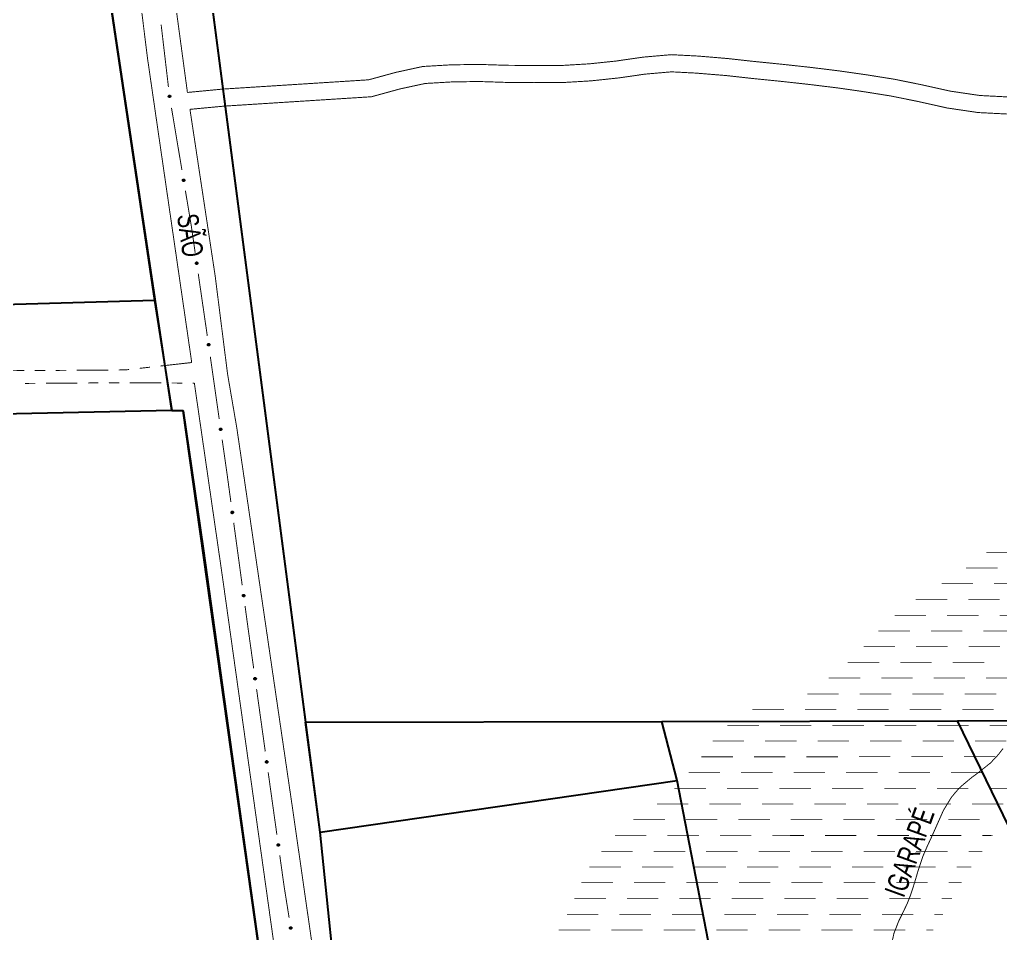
# Model space of a CAD drawing. Extents: x 203614 to 206284, y 4847494 to 4848495.
# Drawn here: x 204069.1 to 204256, y 4848163.1 to 4848337.3 of the extents above; entities that cross this region are included whole.
import ezdxf

# ---------------------------------------------------------------- set-up
doc = ezdxf.new("R2010")
doc.units = 0
doc.header["$LTSCALE"] = 1.5
doc.header["$MEASUREMENT"] = 0
doc.linetypes.add('PHANTOMX2', pattern=[5, 2.5, -0.5, 0.5, -0.5, 0.5, -0.5])
for name, color, linetype in [('CD-MALHA-LOTES', 40, 'CONTINUOUS'), ('HD-AREA-SUJ-INUND', 170, 'CONTINUOUS'), ('HD-CURSO-PERENE', 170, 'CONTINUOUS'), ('HD-TXT-PERENE', 170, 'CONTINUOUS'), ('RU-QUADRAS', 210, 'CONTINUOUS'), ('SV-EIXO-RUA-N-PAV', 6, 'CONTINUOUS'), ('SV-RUA-NAO-PAV-S-GUIA-C-GUIA', 7, 'PHANTOMX2'), ('SV-RUA-PAVIM-S-GUIA-C-GUIA', 7, 'CONTINUOUS'), ('SV-TXT-RUA-PAV-S-GUIA-C-GUIA', 7, 'CONTINUOUS')]:
    doc.layers.add(name, color=color, linetype=linetype)
doc.styles.add('ARIAL', font='ARIAL.TTF')

# ---------------------------------------------------------------- blocks, each defined once
blk = doc.blocks.new('*X4')
at = {"layer": 'HD-AREA-SUJ-INUND', "const_width": 0.13}
for points in [[(204253.351916, 4848235.712761), (204259.351916, 4848235.713077)], [(204249.494418, 4848232.712689), (204255.494418, 4848232.71301)], [(204244.807592, 4848229.712609), (204250.807592, 4848229.712931)], [(204254.807592, 4848229.713146), (204260.807592, 4848229.713468)], [(204239.894363, 4848226.712527), (204245.894363, 4848226.712848)], [(204249.894363, 4848226.713061), (204255.894363, 4848226.713382)], [(204235.852348, 4848223.712454), (204241.852348, 4848223.712776)], [(204245.852348, 4848223.712991), (204251.852348, 4848223.713314)], [(204255.852348, 4848223.713529), (204261.852348, 4848223.713852)], [(204232.784514, 4848220.71239), (204238.784514, 4848220.712713)], [(204242.784514, 4848220.712928), (204248.784514, 4848220.713252)], [(204252.784514, 4848220.713467), (204258.784514, 4848220.71379)], [(204229.955633, 4848217.712329), (204235.955633, 4848217.712651)], [(204239.955633, 4848217.712866), (204245.955633, 4848217.713189)], [(204249.955633, 4848217.713404), (204255.955633, 4848217.713727)], [(204226.941896, 4848214.712266), (204232.941896, 4848214.712587)], [(204236.941896, 4848214.712801), (204242.941896, 4848214.713122)], [(204246.941896, 4848214.713336), (204252.941896, 4848214.713658)], [(204223.303514, 4848211.712196), (204229.303514, 4848211.712514)], [(204233.303514, 4848211.712726), (204239.303514, 4848211.713045)], [(204243.303514, 4848211.713257), (204249.303514, 4848211.713575)], [(204253.303514, 4848211.713787), (204259.303514, 4848211.714105)], [(204219.223637, 4848208.712122), (204225.223637, 4848208.712438)], [(204229.223637, 4848208.712648), (204235.223637, 4848208.712964)], [(204239.223637, 4848208.713174), (204245.223637, 4848208.71349)], [(204249.223637, 4848208.713701), (204255.223637, 4848208.714016)], [(204208.758539, 4848205.711985), (204214.758539, 4848205.712286)], [(204218.758539, 4848205.712487), (204224.758539, 4848205.712788)], [(204228.758539, 4848205.712989), (204234.758539, 4848205.713291)], [(204238.758539, 4848205.713492), (204244.758539, 4848205.713793)], [(204248.758539, 4848205.713994), (204254.758539, 4848205.714295)], [(204203.999563, 4848202.711904), (204209.999563, 4848202.712202)], [(204213.999562, 4848202.712401), (204219.999562, 4848202.712699)], [(204223.999562, 4848202.712898), (204229.999562, 4848202.713196)], [(204233.999562, 4848202.713395), (204239.999562, 4848202.713693)], [(204243.999562, 4848202.713892), (204249.999562, 4848202.71419)], [(204253.999562, 4848202.714389), (204259.999562, 4848202.714687)], [(204201.178384, 4848199.711843), (204207.178384, 4848199.712143)], [(204211.178384, 4848199.712342), (204217.178384, 4848199.712642)], [(204221.178384, 4848199.712842), (204227.178384, 4848199.713142)], [(204231.178384, 4848199.713341), (204237.178384, 4848199.713641)], [(204241.178384, 4848199.713841), (204247.178384, 4848199.714141)], [(204251.178383, 4848199.71434), (204257.178383, 4848199.71464)], [(204199.066457, 4848196.711789), (204205.066457, 4848196.71209)], [(204209.066457, 4848196.712291), (204215.066457, 4848196.712592)], [(204219.066457, 4848196.712793), (204225.066457, 4848196.713095)], [(204229.066457, 4848196.713296), (204235.066457, 4848196.713597)], [(204239.066457, 4848196.713798), (204245.066457, 4848196.714099)], [(204249.066457, 4848196.7143), (204255.066457, 4848196.714602)], [(204196.61778, 4848193.711731), (204202.61778, 4848193.712037)], [(204206.61778, 4848193.71224), (204212.61778, 4848193.712545)], [(204216.61778, 4848193.712749), (204222.61778, 4848193.713054)], [(204226.61778, 4848193.713258), (204232.61778, 4848193.713563)], [(204236.61778, 4848193.713767), (204242.61778, 4848193.714072)], [(204246.61778, 4848193.714275), (204252.61778, 4848193.714581)], [(204193.921422, 4848190.711671), (204199.921422, 4848190.712005)], [(204203.921422, 4848190.712228), (204209.921422, 4848190.712562)], [(204213.921422, 4848190.712784), (204219.921422, 4848190.713118)], [(204223.921422, 4848190.713341), (204229.921422, 4848190.713675)], [(204233.921422, 4848190.713897), (204239.921422, 4848190.714231)], [(204243.921422, 4848190.714454), (204249.921422, 4848190.714787)], [(204253.921422, 4848190.71501), (204259.921422, 4848190.715344)], [(204190.579097, 4848187.711605), (204196.579097, 4848187.711937)], [(204200.579097, 4848187.712158), (204206.579097, 4848187.712491)], [(204210.579097, 4848187.712712), (204216.579097, 4848187.713044)], [(204220.579097, 4848187.713266), (204226.579097, 4848187.713598)], [(204230.579097, 4848187.713819), (204236.579097, 4848187.714151)], [(204240.579097, 4848187.714373), (204246.579097, 4848187.714705)], [(204250.579097, 4848187.714926), (204256.579097, 4848187.715258)], [(204186.090104, 4848184.711527), (204192.090104, 4848184.711853)], [(204196.090104, 4848184.712071), (204202.090104, 4848184.712397)], [(204206.090104, 4848184.712615), (204212.090104, 4848184.712941)], [(204216.090104, 4848184.713158), (204222.090104, 4848184.713485)], [(204226.090104, 4848184.713702), (204232.090104, 4848184.714028)], [(204236.090104, 4848184.714246), (204242.090104, 4848184.714572)], [(204246.090104, 4848184.71479), (204252.090104, 4848184.715116)], [(204182.586208, 4848181.711459), (204188.586208, 4848181.711781)], [(204192.586208, 4848181.711996), (204198.586208, 4848181.712317)], [(204202.586208, 4848181.712532), (204208.586208, 4848181.712854)], [(204212.586208, 4848181.713069), (204218.586208, 4848181.713391)], [(204222.586208, 4848181.713605), (204228.586208, 4848181.713927)], [(204232.586208, 4848181.714142), (204238.586208, 4848181.714464)], [(204242.586208, 4848181.714678), (204248.586208, 4848181.715)], [(204252.586208, 4848181.715215), (204253.586208, 4848181.715268)], [(204253.586208, 4848181.715268), (204254.556165, 4848181.712179)], [(204179.957354, 4848178.7114), (204185.957354, 4848178.71172)], [(204189.957354, 4848178.711934), (204195.957354, 4848178.712254)], [(204199.957354, 4848178.712468), (204205.957354, 4848178.712788)], [(204209.957354, 4848178.713002), (204215.957354, 4848178.713323)], [(204219.957354, 4848178.713536), (204225.957354, 4848178.713857)], [(204229.957354, 4848178.71407), (204235.957354, 4848178.714391)], [(204239.957354, 4848178.714605), (204245.957354, 4848178.714925)], [(204249.957354, 4848178.715139), (204251.957354, 4848178.715246)], [(204251.957354, 4848178.715246), (204252.600345, 4848178.712126)], [(204177.716411, 4848175.711344), (204183.716411, 4848175.711664)], [(204187.716411, 4848175.711878), (204193.716411, 4848175.712198)], [(204197.716411, 4848175.712411), (204203.716411, 4848175.712732)], [(204207.716411, 4848175.712945), (204213.716411, 4848175.713265)], [(204217.716411, 4848175.713479), (204223.716411, 4848175.713799)], [(204227.716411, 4848175.714012), (204233.716411, 4848175.714333)], [(204237.716411, 4848175.714546), (204243.716411, 4848175.714866)], [(204247.716411, 4848175.71508), (204249.716411, 4848175.715186)], [(204249.716411, 4848175.715186), (204250.510456, 4848175.712072)], [(204176.183013, 4848172.711296), (204182.183013, 4848172.711617)], [(204186.183013, 4848172.711831), (204192.183013, 4848172.712152)], [(204196.183013, 4848172.712366), (204202.183013, 4848172.712687)], [(204206.183013, 4848172.712901), (204212.183013, 4848172.713222)], [(204216.183013, 4848172.713436), (204222.183013, 4848172.713757)], [(204226.183013, 4848172.71397), (204232.183013, 4848172.714291)], [(204236.183013, 4848172.714505), (204242.183013, 4848172.714826)], [(204246.183013, 4848172.71504), (204248.183013, 4848172.715147)], [(204248.183013, 4848172.715147), (204248.611184, 4848172.71202)], [(204174.845403, 4848169.71125), (204180.845403, 4848169.711572)], [(204184.845403, 4848169.711786), (204190.845403, 4848169.712108)], [(204194.845403, 4848169.712323), (204200.845402, 4848169.712645)], [(204204.845402, 4848169.712859), (204210.845402, 4848169.713181)], [(204214.845402, 4848169.713396), (204220.845402, 4848169.713718)], [(204224.845402, 4848169.713933), (204230.845402, 4848169.714255)], [(204234.845402, 4848169.714469), (204240.845402, 4848169.714791)], [(204244.845402, 4848169.715006), (204245.845402, 4848169.71506)], [(204245.845402, 4848169.71506), (204246.795733, 4848169.711969)], [(204173.430842, 4848166.711202), (204179.430842, 4848166.711525)], [(204183.430842, 4848166.71174), (204189.430842, 4848166.712063)], [(204193.430842, 4848166.712278), (204199.430842, 4848166.7126)], [(204203.430842, 4848166.712815), (204209.430842, 4848166.713138)], [(204213.430842, 4848166.713353), (204219.430842, 4848166.713676)], [(204223.430842, 4848166.713891), (204229.430842, 4848166.714213)], [(204233.430842, 4848166.714428), (204239.430842, 4848166.714751)], [(204243.430842, 4848166.714966), (204244.430842, 4848166.71502)], [(204244.430842, 4848166.71502), (204245.08871, 4848166.711919)], [(204171.876352, 4848163.711154), (204177.876351, 4848163.711477)], [(204181.876351, 4848163.711693), (204187.876351, 4848163.712016)], [(204191.876351, 4848163.712231), (204197.876351, 4848163.712554)], [(204201.876351, 4848163.71277), (204207.876351, 4848163.713093)], [(204211.876351, 4848163.713309), (204217.876351, 4848163.713632)], [(204221.876351, 4848163.713847), (204227.876351, 4848163.71417)], [(204231.876351, 4848163.714386), (204237.876351, 4848163.714709)], [(204241.876351, 4848163.714925), (204242.876351, 4848163.714978)], [(204242.876351, 4848163.714978), (204243.262993, 4848163.711868)]]:
    blk.add_lwpolyline(points, dxfattribs=at)

msp = doc.modelspace()

# ---------------------------------------------------------------- linework, layer by layer
at = {"layer": 'CD-MALHA-LOTES'}
for points in [[(204077.619081, 4848399.500296), (204094.813689, 4848283.726632)], [(204094.813689, 4848283.726632), (203992.553676, 4848280.802036), (203991.444346, 4848392.087957)], [(204094.813689, 4848283.726632), (204098.141678, 4848262.750219)], [(204098.141678, 4848262.750219), (203911.57262, 4848258.716293), (203899.67254, 4848258.917989), (203879.502912, 4848259.220534), (203858.980315, 4848260.229015), (203830.339444, 4848261.741737), (203791.664182, 4848263.254459), (203730.045969, 4848266.4816)], [(204098.141678, 4848262.750219), (204100.309913, 4848262.699795), (204104.142142, 4848236.428854), (204114.630349, 4848160.742326)]]:
    msp.add_lwpolyline(points, dxfattribs=at)
at = {"layer": 'CD-MALHA-LOTES', "flags": 128}
for points in [[(204098.69, 4848394.27), (204123.61, 4848203.32)], [(204123.61, 4848203.32), (204191.52, 4848203.47)], [(204126.43, 4848182.35), (204123.61, 4848203.32)], [(204191.52, 4848203.47), (204247.83, 4848203.59)], [(204194.46, 4848192.17), (204191.52, 4848203.47)], [(204247.83, 4848203.59), (204354.68, 4848203.82)], [(204313.29, 4848068.88), (204247.83, 4848203.59)], [(204126.43, 4848182.35), (204194.46, 4848192.17)], [(204200.33, 4848161.67), (204194.46, 4848192.17)], [(204130.27, 4848144.7), (204126.43, 4848182.35)]]:
    msp.add_lwpolyline(points, dxfattribs=at)
at = {"layer": 'HD-CURSO-PERENE', "const_width": 0.18, "flags": 128}
msp.add_lwpolyline([(204256.522618, 4848198.285159), (204255.594811, 4848197.100003), (204254.12, 4848195.53), (204251.780186, 4848193.675521), (204250.563899, 4848192.784365), (204248.660778, 4848191.193762), (204247.605403, 4848190.112093), (204246.6519, 4848188.947955), (204245.153416, 4848186.478762), (204243.936086, 4848183.732086), (204242.77873, 4848181.14466), (204242.136933, 4848179.787433), (204241.25, 4848177.74), (204240.305698, 4848174.896162), (204239.884335, 4848173.453326), (204239.284654, 4848171.495558), (204238.793836, 4848170.077833), (204238.23798, 4848168.684076), (204237.338394, 4848166.795516), (204236.667281, 4848165.446019), (204235.73, 4848163.05), (204235.415502, 4848161.579936)], dxfattribs=at)
at = {"layer": 'RU-QUADRAS', "color": 6, "linetype": 'Continuous'}
msp.add_lwpolyline([(204313.29, 4848068.88), (204220.69, 4848038.65), (204147.18, 4848017.39), (204141.54, 4848056.33), (204130.27, 4848144.7), (204126.43, 4848182.35), (204089.41, 4848466.25), (204100.3, 4848469.64), (204167.37, 4848472.32), (204258.29, 4848478.93)], dxfattribs=at)
at = {"layer": 'RU-QUADRAS', "linetype": 'Continuous'}
msp.add_lwpolyline([(204114.63, 4848160.74), (204100.31, 4848262.7), (204098.14, 4848262.75), (204067.13, 4848469.99), (203976.82, 4848467.93), (203977.12, 4848391.18), (203927.81, 4848387), (203925.99, 4848465.4), (203905.62, 4848465.1), (203907.89, 4848384.47), (203847.23, 4848377.46), (203838.76, 4848373.33, -0.0053787153), (203730.05, 4848266.48), (203619.26, 4848261.74), (203615.23, 4848257.56), (203613.92, 4848110.62)], format="xyb", dxfattribs=at)
at = {"layer": 'SV-EIXO-RUA-N-PAV', "const_width": 0.18, "flags": 128}
for points in [[(204097.503875, 4848324.390049), (204096.108059, 4848336.308593)], [(204100.065704, 4848308.598449), (204098.078875, 4848320.432827)], [(204101.84, 4848298.03), (204100.72798, 4848304.653656)], [(204101.880839, 4848297.749309), (204101.84, 4848298.03)], [(204102.600732, 4848292.801405), (204101.880839, 4848297.749309)], [(204104.904389, 4848276.968112), (204103.176646, 4848288.843082)], [(204107.169918, 4848261.129324), (204105.474184, 4848273.008907)], [(204108.74, 4848250.13), (204107.735162, 4848257.169463)], [(204108.859867, 4848249.248935), (204108.74, 4848250.13)], [(204109.399088, 4848245.285447), (204108.859867, 4848249.248935)], [(204111.555976, 4848229.431494), (204109.93831, 4848241.321959)], [(204112.65, 4848221.39), (204112.095198, 4848225.468005)], [(204112.77222, 4848220.514057), (204112.65, 4848221.39)], [(204113.739561, 4848213.581219), (204112.77222, 4848220.514057)], [(204115.950624, 4848197.73473), (204114.292326, 4848209.619597)], [(204118.161687, 4848181.888242), (204116.50339, 4848193.773108)], [(204119.54, 4848172.01), (204118.714453, 4848177.92662)], [(204119.54411, 4848171.984262), (204119.54, 4848172.01)], [(204120.49035, 4848166.059346), (204119.54411, 4848171.984262)]]:
    msp.add_lwpolyline(points, dxfattribs=at)
at = {"layer": 'SV-EIXO-RUA-N-PAV', "flags": 128}
for points in [[(204097.617379, 4848322.47449), (204097.578582, 4848322.50427), (204097.551327, 4848322.537797), (204097.536644, 4848322.572303), (204097.531619, 4848322.606179), (204097.530383, 4848322.641414), (204097.536973, 4848322.677214), (204097.553089, 4848322.715327), (204097.582689, 4848322.754456), (204097.618869, 4848322.780118), (204097.651929, 4848322.796324), (204097.686951, 4848322.803597), (204097.7212, 4848322.804225), (204097.75816, 4848322.796149), (204097.796625, 4848322.77944), (204097.83525, 4848322.748724), (204097.861744, 4848322.715672), (204097.87507, 4848322.681923), (204097.882159, 4848322.646668), (204097.882991, 4848322.61068), (204097.876319, 4848322.575576), (204097.859426, 4848322.536878), (204097.828604, 4848322.499157), (204097.79594, 4848322.472356), (204097.762387, 4848322.458559), (204097.727521, 4848322.452362), (204097.692195, 4848322.450691), (204097.655933, 4848322.455818), (204097.617379, 4848322.47449)], [(204100.312069, 4848306.466129), (204100.271839, 4848306.493942), (204100.242951, 4848306.526072), (204100.226569, 4848306.559806), (204100.219866, 4848306.593389), (204100.216879, 4848306.62852), (204100.221681, 4848306.664603), (204100.235882, 4848306.70347), (204100.263499, 4848306.744023), (204100.298358, 4848306.771453), (204100.330571, 4848306.789282), (204100.365187, 4848306.798288), (204100.399363, 4848306.800619), (204100.436679, 4848306.794391), (204100.475927, 4848306.779615), (204100.516032, 4848306.750859), (204100.544138, 4848306.719165), (204100.559126, 4848306.68612), (204100.567959, 4848306.651262), (204100.570579, 4848306.61536), (204100.565661, 4848306.579967), (204100.550713, 4848306.540477), (204100.521806, 4848306.50127), (204100.490515, 4848306.472877), (204100.45769, 4848306.457429), (204100.423175, 4848306.449505), (204100.387977, 4848306.44608), (204100.351504, 4848306.449397), (204100.312069, 4848306.466129)], [(204102.800442, 4848290.664211), (204102.760829, 4848290.692896), (204102.73265, 4848290.72565), (204102.71701, 4848290.759734), (204102.711042, 4848290.793456), (204102.708823, 4848290.828643), (204102.714412, 4848290.864612), (204102.729459, 4848290.90316), (204102.757956, 4848290.943099), (204102.793406, 4848290.969761), (204102.826001, 4848290.986883), (204102.860806, 4848290.99513), (204102.895025, 4848290.996713), (204102.932196, 4848290.989671), (204102.971112, 4848290.974042), (204103.010578, 4848290.944415), (204103.037984, 4848290.912115), (204103.052247, 4848290.878751), (204103.060316, 4848290.843707), (204103.062152, 4848290.807757), (204103.056461, 4848290.77248), (204103.040654, 4848290.733326), (204103.010897, 4848290.69476), (204102.978993, 4848290.667058), (204102.945838, 4848290.652331), (204102.911158, 4848290.645163), (204102.875893, 4848290.642508), (204102.839502, 4848290.646621), (204102.800442, 4848290.664211)], [(204105.061753, 4848275.121967), (204105.022141, 4848275.150653), (204104.993961, 4848275.183407), (204104.978321, 4848275.21749), (204104.972353, 4848275.251212), (204104.970134, 4848275.286399), (204104.975723, 4848275.322369), (204104.99077, 4848275.360917), (204105.019267, 4848275.400856), (204105.054717, 4848275.427518), (204105.087312, 4848275.444639), (204105.122117, 4848275.452886), (204105.156336, 4848275.454469), (204105.193507, 4848275.447428), (204105.232423, 4848275.431798), (204105.271889, 4848275.402172), (204105.299295, 4848275.369871), (204105.313558, 4848275.336507), (204105.321627, 4848275.301464), (204105.323463, 4848275.265513), (204105.317772, 4848275.230237), (204105.301965, 4848275.191083), (204105.272208, 4848275.152516), (204105.240304, 4848275.124814), (204105.207149, 4848275.110087), (204105.172469, 4848275.10292), (204105.137204, 4848275.100264), (204105.100813, 4848275.104378), (204105.061753, 4848275.121967)], [(204107.363868, 4848258.991599), (204107.324332, 4848259.020392), (204107.296241, 4848259.053221), (204107.280693, 4848259.087347), (204107.274816, 4848259.121085), (204107.272692, 4848259.156278), (204107.278378, 4848259.192232), (204107.293529, 4848259.23074), (204107.322133, 4848259.270602), (204107.357655, 4848259.297168), (204107.390296, 4848259.314201), (204107.425123, 4848259.322355), (204107.459346, 4848259.323846), (204107.496498, 4848259.316704), (204107.535371, 4848259.300969), (204107.574758, 4848259.271237), (204107.602077, 4848259.238862), (204107.616249, 4848259.20546), (204107.624224, 4848259.170395), (204107.625963, 4848259.13444), (204107.620177, 4848259.099178), (204107.604265, 4848259.060067), (204107.574403, 4848259.021581), (204107.542425, 4848258.993965), (204107.50923, 4848258.979328), (204107.474532, 4848258.972253), (204107.43926, 4848258.969693), (204107.40288, 4848258.973905), (204107.363868, 4848258.991599)], [(204109.578993, 4848243.146494), (204109.539647, 4848243.175545), (204109.511772, 4848243.208559), (204109.496449, 4848243.242786), (204109.490794, 4848243.276562), (204109.488901, 4848243.311768), (204109.494823, 4848243.347684), (204109.510226, 4848243.386091), (204109.539091, 4848243.425764), (204109.574787, 4848243.452097), (204109.607539, 4848243.468915), (204109.642419, 4848243.47684), (204109.676651, 4848243.478106), (204109.713755, 4848243.47072), (204109.752525, 4848243.454731), (204109.791715, 4848243.42474), (204109.818821, 4848243.392187), (204109.832774, 4848243.358692), (204109.840518, 4848243.323576), (204109.84202, 4848243.28761), (204109.836004, 4848243.252387), (204109.819834, 4848243.213381), (204109.789721, 4848243.175093), (204109.757562, 4848243.147687), (204109.724272, 4848243.133268), (204109.689528, 4848243.126422), (204109.654239, 4848243.124093), (204109.617888, 4848243.128544), (204109.578993, 4848243.146494)], [(204111.735881, 4848227.292541), (204111.696535, 4848227.321592), (204111.66866, 4848227.354606), (204111.653336, 4848227.388832), (204111.647682, 4848227.422608), (204111.645788, 4848227.457815), (204111.651711, 4848227.493731), (204111.667114, 4848227.532138), (204111.695979, 4848227.571811), (204111.731675, 4848227.598144), (204111.764427, 4848227.614962), (204111.799307, 4848227.622887), (204111.833539, 4848227.624153), (204111.870643, 4848227.616767), (204111.909413, 4848227.600778), (204111.948603, 4848227.570787), (204111.975709, 4848227.538234), (204111.989662, 4848227.504739), (204111.997406, 4848227.469622), (204111.998908, 4848227.433657), (204111.992892, 4848227.398434), (204111.976722, 4848227.359428), (204111.946609, 4848227.321139), (204111.91445, 4848227.293734), (204111.88116, 4848227.279315), (204111.846415, 4848227.272468), (204111.811127, 4848227.27014), (204111.774775, 4848227.27459), (204111.735881, 4848227.292541)], [(204113.926775, 4848211.442893), (204113.88733, 4848211.47181), (204113.859343, 4848211.504728), (204113.843902, 4848211.538902), (204113.838132, 4848211.572659), (204113.836118, 4848211.607858), (204113.841918, 4848211.643794), (204113.857189, 4848211.682254), (204113.885919, 4848211.722026), (204113.921525, 4848211.74848), (204113.954219, 4848211.76541), (204113.989072, 4848211.773454), (204114.023299, 4848211.774837), (204114.060428, 4848211.767578), (204114.099252, 4848211.751721), (204114.138545, 4848211.721865), (204114.165762, 4848211.689405), (204114.179829, 4848211.655958), (204114.187693, 4848211.620868), (204114.189318, 4848211.584907), (204114.183422, 4848211.549664), (204114.167386, 4848211.510604), (204114.137404, 4848211.472212), (204114.105339, 4848211.444697), (204114.072098, 4848211.430164), (204114.037377, 4848211.423199), (204114.002097, 4848211.42075), (204113.965731, 4848211.425076), (204113.926775, 4848211.442893)], [(204116.137838, 4848195.596405), (204116.098393, 4848195.625321), (204116.070406, 4848195.65824), (204116.054965, 4848195.692414), (204116.049195, 4848195.72617), (204116.047181, 4848195.76137), (204116.052981, 4848195.797306), (204116.068253, 4848195.835765), (204116.096982, 4848195.875537), (204116.132588, 4848195.901991), (204116.165282, 4848195.918922), (204116.200135, 4848195.926965), (204116.234362, 4848195.928349), (204116.271492, 4848195.92109), (204116.310315, 4848195.905233), (204116.349608, 4848195.875376), (204116.376825, 4848195.842916), (204116.390892, 4848195.809469), (204116.398757, 4848195.774379), (204116.400382, 4848195.738419), (204116.394485, 4848195.703176), (204116.378449, 4848195.664115), (204116.348467, 4848195.625723), (204116.316402, 4848195.598208), (204116.283161, 4848195.583675), (204116.248441, 4848195.57671), (204116.213161, 4848195.574261), (204116.176794, 4848195.578587), (204116.137838, 4848195.596405)], [(204118.348901, 4848179.749916), (204118.309457, 4848179.778833), (204118.281469, 4848179.811751), (204118.266028, 4848179.845925), (204118.260258, 4848179.879682), (204118.258245, 4848179.914881), (204118.264044, 4848179.950817), (204118.279316, 4848179.989277), (204118.308046, 4848180.029049), (204118.343651, 4848180.055503), (204118.376345, 4848180.072433), (204118.411198, 4848180.080477), (204118.445426, 4848180.08186), (204118.482555, 4848180.074601), (204118.521379, 4848180.058744), (204118.560672, 4848180.028888), (204118.587888, 4848179.996428), (204118.601955, 4848179.962981), (204118.60982, 4848179.927891), (204118.611445, 4848179.89193), (204118.605549, 4848179.856687), (204118.589513, 4848179.817627), (204118.559531, 4848179.779235), (204118.527465, 4848179.75172), (204118.494225, 4848179.737187), (204118.459504, 4848179.730222), (204118.424224, 4848179.727773), (204118.387857, 4848179.732099), (204118.348901, 4848179.749916)], [(204120.71972, 4848163.925131), (204120.679712, 4848163.953264), (204120.651081, 4848163.985624), (204120.634969, 4848164.019486), (204120.628534, 4848164.053122), (204120.625826, 4848164.088275), (204120.630915, 4848164.124319), (204120.645425, 4848164.163072), (204120.673364, 4848164.203403), (204120.708441, 4848164.230555), (204120.740795, 4848164.248127), (204120.775482, 4848164.256857), (204120.809676, 4848164.258915), (204120.846941, 4848164.25239), (204120.88607, 4848164.237302), (204120.925944, 4848164.208227), (204120.953796, 4848164.17631), (204120.968521, 4848164.143147), (204120.977076, 4848164.108219), (204120.97941, 4848164.072298), (204120.974211, 4848164.036945), (204120.958948, 4848163.997576), (204120.92973, 4848163.9586), (204120.898213, 4848163.930458), (204120.865266, 4848163.915272), (204120.83069, 4848163.907623), (204120.795465, 4848163.904478), (204120.75902, 4848163.908086), (204120.71972, 4848163.925131)]]:
    msp.add_lwpolyline(points, close=True, dxfattribs=at)
for points in [[(204097.551327, 4848322.537797), (204097.530383, 4848322.641414)], [(204097.562963, 4848322.523315), (204097.535687, 4848322.650636)], [(204097.578582, 4848322.50427), (204097.536973, 4848322.677214)], [(204097.596905, 4848322.49157), (204097.54631, 4848322.688974)], [(204097.617379, 4848322.47449), (204097.553089, 4848322.715327)], [(204097.638344, 4848322.466199), (204097.570167, 4848322.73161)], [(204097.655933, 4848322.455818), (204097.582689, 4848322.754456)], [(204097.673654, 4848322.457969), (204097.600875, 4848322.762683)], [(204097.692195, 4848322.450691), (204097.618869, 4848322.780118)], [(204097.70833, 4848322.455161), (204097.634207, 4848322.783073)], [(204097.727521, 4848322.452362), (204097.651929, 4848322.796324)], [(204097.74508, 4848322.458091), (204097.672239, 4848322.798518)], [(204097.762387, 4848322.458559), (204097.686951, 4848322.803597)], [(204097.779523, 4848322.468994), (204097.704924, 4848322.800972)], [(204097.79594, 4848322.472356), (204097.7212, 4848322.804225)], [(204097.813014, 4848322.488028), (204097.741272, 4848322.795612)], [(204097.828604, 4848322.499157), (204097.75816, 4848322.796149)], [(204097.842049, 4848322.521653), (204097.778255, 4848322.78483)], [(204097.859426, 4848322.536878), (204097.796625, 4848322.77944)], [(204097.864869, 4848322.56142), (204097.817301, 4848322.756431)], [(204097.876319, 4848322.575576), (204097.83525, 4848322.748724)], [(204097.878519, 4848322.597365), (204097.849729, 4848322.725882)], [(204097.882991, 4848322.61068), (204097.861744, 4848322.715672)], [(204100.242951, 4848306.526072), (204100.216879, 4848306.62852)], [(204100.271839, 4848306.493942), (204100.221681, 4848306.664603)], [(204100.255292, 4848306.512187), (204100.221718, 4848306.637994)], [(204100.290771, 4848306.482169), (204100.230421, 4848306.676813)], [(204100.312069, 4848306.466129), (204100.235882, 4848306.70347)], [(204100.333421, 4848306.45889), (204100.252129, 4848306.720582)], [(204100.351504, 4848306.449397), (204100.263499, 4848306.744023)], [(204100.369097, 4848306.452427), (204100.281253, 4848306.753144)], [(204100.387977, 4848306.44608), (204100.298358, 4848306.771453)], [(204100.403868, 4848306.451347), (204100.313529, 4848306.775166)], [(204100.423175, 4848306.449505), (204100.330571, 4848306.789282)], [(204100.440428, 4848306.456101), (204100.350747, 4848306.792484)], [(204100.45769, 4848306.457429), (204100.365187, 4848306.798288)], [(204100.474286, 4848306.468703), (204100.383269, 4848306.79656)], [(204100.490515, 4848306.472877), (204100.399363, 4848306.800619)], [(204100.506789, 4848306.48938), (204100.419839, 4848306.793014)], [(204100.521806, 4848306.50127), (204100.436679, 4848306.794391)], [(204100.534115, 4848306.524407), (204100.457312, 4848306.784086)], [(204100.550713, 4848306.540477), (204100.475927, 4848306.779615)], [(204100.554929, 4848306.565259), (204100.497722, 4848306.757663)], [(204100.565661, 4848306.579967), (204100.516032, 4848306.750859)], [(204100.566775, 4848306.601838), (204100.53163, 4848306.728765)], [(204100.570579, 4848306.61536), (204100.544138, 4848306.719165)], [(204102.73265, 4848290.72565), (204102.708823, 4848290.828643)], [(204102.744685, 4848290.711498), (204102.713869, 4848290.838009)], [(204102.760829, 4848290.692896), (204102.714412, 4848290.864612)], [(204102.7795, 4848290.680713), (204102.723417, 4848290.876629)], [(204102.800442, 4848290.664211), (204102.729459, 4848290.90316)], [(204102.821631, 4848290.656507), (204102.746076, 4848290.919913)], [(204102.839502, 4848290.646621), (204102.757956, 4848290.943099)], [(204102.857156, 4848290.649266), (204102.775905, 4848290.951831)], [(204102.875893, 4848290.642508), (204102.793406, 4848290.969761)], [(204102.891896, 4848290.647426), (204102.808655, 4848290.973143)], [(204102.911158, 4848290.645163), (204102.826001, 4848290.986883)], [(204102.928551, 4848290.65138), (204102.846242, 4848290.989642)], [(204102.945838, 4848290.652331), (204102.860806, 4848290.99513)], [(204102.962677, 4848290.663239), (204102.878846, 4848290.993007)], [(204102.978993, 4848290.667058), (204102.895025, 4848290.996713)], [(204102.995623, 4848290.683201), (204102.915329, 4848290.988663)], [(204103.010897, 4848290.69476), (204102.932196, 4848290.989671)], [(204103.023709, 4848290.717623), (204102.952598, 4848290.978918)], [(204103.040654, 4848290.733326), (204102.971112, 4848290.974042)], [(204103.04541, 4848290.75801), (204102.992421, 4848290.951618)], [(204103.056461, 4848290.77248), (204103.010578, 4848290.944415)], [(204103.058053, 4848290.794322), (204103.025689, 4848290.921986)], [(204103.062152, 4848290.807757), (204103.037984, 4848290.912115)], [(204104.993961, 4848275.183407), (204104.970134, 4848275.286399)], [(204105.005996, 4848275.169255), (204104.97518, 4848275.295766)], [(204105.022141, 4848275.150653), (204104.975723, 4848275.322369)], [(204105.040811, 4848275.138469), (204104.984728, 4848275.334385)], [(204105.061753, 4848275.121967), (204104.99077, 4848275.360917)], [(204105.082942, 4848275.114263), (204105.007387, 4848275.37767)], [(204105.100813, 4848275.104378), (204105.019267, 4848275.400856)], [(204105.118467, 4848275.107022), (204105.037216, 4848275.409587)], [(204105.137204, 4848275.100264), (204105.054717, 4848275.427518)], [(204105.153207, 4848275.105182), (204105.069966, 4848275.430899)], [(204105.172469, 4848275.10292), (204105.087312, 4848275.444639)], [(204105.189862, 4848275.109136), (204105.107553, 4848275.447399)], [(204105.207149, 4848275.110087), (204105.122117, 4848275.452886)], [(204105.223988, 4848275.120996), (204105.140157, 4848275.450764)], [(204105.240304, 4848275.124814), (204105.156336, 4848275.454469)], [(204105.256935, 4848275.140957), (204105.17664, 4848275.446419)], [(204105.272208, 4848275.152516), (204105.193507, 4848275.447428)], [(204105.28502, 4848275.175379), (204105.213909, 4848275.436674)], [(204105.301965, 4848275.191083), (204105.232423, 4848275.431798)], [(204105.306721, 4848275.215767), (204105.253732, 4848275.409375)], [(204105.317772, 4848275.230237), (204105.271889, 4848275.402172)], [(204105.319364, 4848275.252078), (204105.287, 4848275.379743)], [(204105.323463, 4848275.265513), (204105.299295, 4848275.369871)], [(204107.296241, 4848259.053221), (204107.272692, 4848259.156278)], [(204107.308238, 4848259.039037), (204107.277762, 4848259.165631)], [(204107.324332, 4848259.020392), (204107.278378, 4848259.192232)], [(204107.34297, 4848259.008158), (204107.287415, 4848259.204224)], [(204107.363868, 4848258.991599), (204107.293529, 4848259.23074)], [(204107.385035, 4848258.983839), (204107.310191, 4848259.247447)], [(204107.40288, 4848258.973905), (204107.322133, 4848259.270602)], [(204107.420541, 4848258.976502), (204107.340105, 4848259.279285)], [(204107.43926, 4848258.969693), (204107.357655, 4848259.297168)], [(204107.455276, 4848258.974568), (204107.372913, 4848259.300508)], [(204107.474532, 4848258.972253), (204107.390296, 4848259.314201)], [(204107.491941, 4848258.978423), (204107.410544, 4848259.316906)], [(204107.50923, 4848258.979328), (204107.425123, 4848259.322355)], [(204107.526099, 4848258.990191), (204107.443157, 4848259.320183)], [(204107.542425, 4848258.993965), (204107.459346, 4848259.323846)], [(204107.559099, 4848259.010063), (204107.479629, 4848259.315741)], [(204107.574403, 4848259.021581), (204107.496498, 4848259.316704)], [(204107.587277, 4848259.044409), (204107.516871, 4848259.305895)], [(204107.604265, 4848259.060067), (204107.535371, 4848259.300969)], [(204107.609087, 4848259.084738), (204107.55662, 4848259.278489)], [(204107.620177, 4848259.099178), (204107.574758, 4848259.271237)], [(204107.621828, 4848259.121016), (204107.589808, 4848259.248767)], [(204107.625963, 4848259.13444), (204107.602077, 4848259.238862)], [(204109.511772, 4848243.208559), (204109.488901, 4848243.311768)], [(204109.523676, 4848243.194296), (204109.494033, 4848243.321087)], [(204109.539647, 4848243.175545), (204109.494823, 4848243.347684)], [(204109.558204, 4848243.163189), (204109.503939, 4848243.359616)], [(204109.578993, 4848243.146494), (204109.510226, 4848243.386091)], [(204109.600109, 4848243.138594), (204109.526998, 4848243.402689)], [(204109.617888, 4848243.128544), (204109.539091, 4848243.425764)], [(204109.635566, 4848243.131024), (204109.557121, 4848243.434329)], [(204109.654239, 4848243.124093), (204109.574787, 4848243.452097)], [(204109.670287, 4848243.128863), (204109.590067, 4848243.455337)], [(204109.689528, 4848243.126422), (204109.607539, 4848243.468915)], [(204109.706977, 4848243.132477), (204109.627805, 4848243.471488)], [(204109.724272, 4848243.133268), (204109.642419, 4848243.47684)], [(204109.741211, 4848243.14402), (204109.660439, 4848243.47455)], [(204109.757562, 4848243.147687), (204109.676651, 4848243.478106)], [(204109.774341, 4848243.163675), (204109.69688, 4848243.469868)], [(204109.789721, 4848243.175093), (204109.713755, 4848243.47072)], [(204109.802744, 4848243.197836), (204109.734057, 4848243.459778)], [(204109.819834, 4848243.213381), (204109.752525, 4848243.454731)], [(204109.824819, 4848243.23802), (204109.773626, 4848243.432111)], [(204109.836004, 4848243.252387), (204109.791715, 4848243.42474)], [(204109.837797, 4848243.274213), (204109.806618, 4848243.402172)], [(204109.84202, 4848243.28761), (204109.818821, 4848243.392187)], [(204111.66866, 4848227.354606), (204111.645788, 4848227.457815)], [(204111.680564, 4848227.340343), (204111.65092, 4848227.467134)], [(204111.696535, 4848227.321592), (204111.651711, 4848227.493731)], [(204111.715092, 4848227.309236), (204111.660827, 4848227.505663)], [(204111.735881, 4848227.292541), (204111.667114, 4848227.532138)], [(204111.756997, 4848227.284641), (204111.683886, 4848227.548736)], [(204111.774775, 4848227.27459), (204111.695979, 4848227.571811)], [(204111.792454, 4848227.277071), (204111.714008, 4848227.580376)], [(204111.811127, 4848227.27014), (204111.731675, 4848227.598144)], [(204111.827175, 4848227.274909), (204111.746955, 4848227.601383)], [(204111.846415, 4848227.272468), (204111.764427, 4848227.614962)], [(204111.863865, 4848227.278524), (204111.784693, 4848227.617534)], [(204111.88116, 4848227.279315), (204111.799307, 4848227.622887)], [(204111.898099, 4848227.290067), (204111.817327, 4848227.620597)], [(204111.91445, 4848227.293734), (204111.833539, 4848227.624153)], [(204111.931229, 4848227.309722), (204111.853768, 4848227.615915)], [(204111.946609, 4848227.321139), (204111.870643, 4848227.616767)], [(204111.959632, 4848227.343882), (204111.890945, 4848227.605825)], [(204111.976722, 4848227.359428), (204111.909413, 4848227.600778)], [(204111.981707, 4848227.384067), (204111.930514, 4848227.578158)], [(204111.992892, 4848227.398434), (204111.948603, 4848227.570787)], [(204111.994685, 4848227.42026), (204111.963506, 4848227.548219)], [(204111.998908, 4848227.433657), (204111.975709, 4848227.538234)], [(204113.859343, 4848211.504728), (204113.836118, 4848211.607858)], [(204113.871295, 4848211.490506), (204113.841218, 4848211.617195)], [(204113.88733, 4848211.47181), (204113.841918, 4848211.643794)], [(204113.905929, 4848211.459518), (204113.850993, 4848211.655758)], [(204113.926775, 4848211.442893), (204113.857189, 4848211.682254)], [(204113.947917, 4848211.435066), (204113.873904, 4848211.698909)], [(204113.965731, 4848211.425076), (204113.885919, 4848211.722026)], [(204113.9834, 4848211.427617), (204113.903919, 4848211.730652)], [(204114.002097, 4848211.42075), (204113.921525, 4848211.74848)], [(204114.018129, 4848211.425574), (204113.936793, 4848211.751772)], [(204114.037377, 4848211.423199), (204113.954219, 4848211.76541)], [(204114.054806, 4848211.429314), (204113.974476, 4848211.768052)], [(204114.072098, 4848211.430164), (204113.989072, 4848211.773454)], [(204114.089, 4848211.440974), (204114.007099, 4848211.771226)], [(204114.105339, 4848211.444697), (204114.023299, 4848211.774837)], [(204114.122063, 4848211.460742), (204114.043556, 4848211.766669)], [(204114.137404, 4848211.472212), (204114.060428, 4848211.767578)], [(204114.150349, 4848211.494999), (204114.080768, 4848211.756706)], [(204114.167386, 4848211.510604), (204114.099252, 4848211.751721)], [(204114.172287, 4848211.535259), (204114.12043, 4848211.729174)], [(204114.183422, 4848211.549664), (204114.138545, 4848211.721865)], [(204114.185141, 4848211.571496), (204114.153525, 4848211.699348)], [(204114.189318, 4848211.584907), (204114.165762, 4848211.689405)], [(204116.070406, 4848195.65824), (204116.047181, 4848195.76137)], [(204116.082358, 4848195.644018), (204116.052282, 4848195.770707)], [(204116.098393, 4848195.625321), (204116.052981, 4848195.797306)], [(204116.116992, 4848195.613029), (204116.062056, 4848195.809269)], [(204116.137838, 4848195.596405), (204116.068253, 4848195.835765)], [(204116.158981, 4848195.588577), (204116.084968, 4848195.852421)], [(204116.176794, 4848195.578587), (204116.096982, 4848195.875537)], [(204116.194464, 4848195.581129), (204116.114982, 4848195.884163)], [(204116.213161, 4848195.574261), (204116.132588, 4848195.901991)], [(204116.229192, 4848195.579086), (204116.147857, 4848195.905283)], [(204116.248441, 4848195.57671), (204116.165282, 4848195.918922)], [(204116.265869, 4848195.582825), (204116.185539, 4848195.921563)], [(204116.283161, 4848195.583675), (204116.200135, 4848195.926965)], [(204116.300064, 4848195.594485), (204116.218162, 4848195.924737)], [(204116.316402, 4848195.598208), (204116.234362, 4848195.928349)], [(204116.333127, 4848195.614254), (204116.25462, 4848195.92018)], [(204116.348467, 4848195.625723), (204116.271492, 4848195.92109)], [(204116.361413, 4848195.648511), (204116.291831, 4848195.910217)], [(204116.378449, 4848195.664115), (204116.310315, 4848195.905233)], [(204116.38335, 4848195.688771), (204116.331494, 4848195.882685)], [(204116.394485, 4848195.703176), (204116.349608, 4848195.875376)], [(204116.396204, 4848195.725008), (204116.364588, 4848195.852859)], [(204116.400382, 4848195.738419), (204116.376825, 4848195.842916)], [(204118.281469, 4848179.811751), (204118.258245, 4848179.914881)], [(204118.293421, 4848179.797529), (204118.263345, 4848179.924218)], [(204118.309457, 4848179.778833), (204118.264044, 4848179.950817)], [(204118.328056, 4848179.76654), (204118.273119, 4848179.962781)], [(204118.348901, 4848179.749916), (204118.279316, 4848179.989277)], [(204118.370044, 4848179.742089), (204118.296031, 4848180.005932)], [(204118.387857, 4848179.732099), (204118.308046, 4848180.029049)], [(204118.405527, 4848179.73464), (204118.326045, 4848180.037675)], [(204118.424224, 4848179.727773), (204118.343651, 4848180.055503)], [(204118.440256, 4848179.732597), (204118.35892, 4848180.058795)], [(204118.459504, 4848179.730222), (204118.376345, 4848180.072433)], [(204118.476933, 4848179.736337), (204118.396603, 4848180.075075)], [(204118.494225, 4848179.737187), (204118.411198, 4848180.080477)], [(204118.511127, 4848179.747997), (204118.429226, 4848180.078249)], [(204118.527465, 4848179.75172), (204118.445426, 4848180.08186)], [(204118.54419, 4848179.767765), (204118.465683, 4848180.073691)], [(204118.559531, 4848179.779235), (204118.482555, 4848180.074601)], [(204118.572476, 4848179.802022), (204118.502894, 4848180.063728)], [(204118.589513, 4848179.817627), (204118.521379, 4848180.058744)], [(204118.594413, 4848179.842282), (204118.542557, 4848180.036197)], [(204118.605549, 4848179.856687), (204118.560672, 4848180.028888)], [(204118.607268, 4848179.878519), (204118.575651, 4848180.006371)], [(204118.611445, 4848179.89193), (204118.587888, 4848179.996428)], [(204120.651081, 4848163.985624), (204120.625826, 4848164.088275)], [(204120.663311, 4848163.97164), (204120.630741, 4848164.097711)], [(204120.679712, 4848163.953264), (204120.630915, 4848164.124319)], [(204120.69855, 4848163.941341), (204120.639752, 4848164.136459)], [(204120.71972, 4848163.925131), (204120.645425, 4848164.163072)], [(204120.741013, 4848163.917722), (204120.661808, 4848164.180054)], [(204120.75902, 4848163.908086), (204120.673364, 4848164.203403)], [(204120.776636, 4848163.910975), (204120.69119, 4848164.212383)], [(204120.795465, 4848163.904478), (204120.708441, 4848164.230555)], [(204120.811398, 4848163.909618), (204120.723642, 4848164.234147)], [(204120.83069, 4848163.907623), (204120.740795, 4848164.248127)], [(204120.847994, 4848163.914081), (204120.760996, 4848164.251168)], [(204120.865266, 4848163.915272), (204120.775482, 4848164.256857)], [(204120.881952, 4848163.926413), (204120.79355, 4848164.254985)], [(204120.898213, 4848163.930458), (204120.809676, 4848164.258915)], [(204120.914618, 4848163.94683), (204120.83009, 4848164.251148)], [(204120.92973, 4848163.9586), (204120.846941, 4848164.25239)], [(204120.942223, 4848163.981638), (204120.867491, 4848164.241921)], [(204120.958948, 4848163.997576), (204120.88607, 4848164.237302)], [(204120.963361, 4848164.022323), (204120.907689, 4848164.215177)], [(204120.974211, 4848164.036945), (204120.925944, 4848164.208227)], [(204120.975498, 4848164.058807), (204120.941365, 4848164.18601)], [(204120.97941, 4848164.072298), (204120.953796, 4848164.17631)]]:
    msp.add_lwpolyline(points, dxfattribs=at)
at = {"layer": 'SV-RUA-NAO-PAV-S-GUIA-C-GUIA', "const_width": 0.18, "flags": 128}
for points in [[(204561.22, 4848229.03), (204547.77, 4848235.35), (204542.78, 4848236.56), (204536.99, 4848237.14), (204532.02, 4848237.12), (204524.4, 4848236.81), (204514.85, 4848236.03), (204508.09, 4848234.08), (204502.62, 4848232.42), (204497.72, 4848231.77), (204461.33, 4848229.52), (204459.73, 4848230.48), (204456.13, 4848234.12), (204451.86, 4848237.11), (204447.99, 4848240.39), (204444.19, 4848243.92), (204440.52, 4848248.08), (204436.5, 4848251.56), (204432.64, 4848254.86), (204428.69, 4848256.99), (204427.33, 4848277.51), (204421.35, 4848309.9), (204419.66, 4848309.64), (204424.93, 4848277.79), (204426.21, 4848258.3), (204400.99, 4848270.12), (204377.36, 4848280.28), (204371.71, 4848282.76), (204365.97, 4848285.87), (204358.84, 4848289.92), (204353.52, 4848293.94), (204334.66, 4848306.26), (204331.88, 4848308.02), (204327.34, 4848310.61), (204322.77, 4848313.31), (204318.26, 4848315.97), (204313.65, 4848318.35), (204309.04, 4848320.36), (204304.41, 4848322.54), (204299.41, 4848324.58), (204294.34, 4848325.27), (204289.23, 4848325.52), (204283.97, 4848325.17), (204278.66, 4848324.47), (204273.39, 4848323.83), (204268.34, 4848323.28), (204263.23, 4848322.61), (204257.7, 4848322.5), (204252.09, 4848322.79), (204246.47, 4848323.62), (204240.9, 4848324.86), (204235.8, 4848325.89), (204230.66, 4848326.71), (204225.45, 4848327.46), (204219.85, 4848328.15), (204214.35, 4848328.75), (204209.16, 4848329.27), (204204.1, 4848329.83), (204198.37, 4848330.31), (204193.29, 4848330.57), (204187.92, 4848330.1), (204182.81, 4848329.36), (204177.75, 4848328.83), (204172.56, 4848328.52), (204167.16, 4848328.5), (204161.79, 4848328.55), (204156.6, 4848328.72), (204151.28, 4848328.63), (204145.97, 4848328.32), (204140.79, 4848327.19), (204135.65, 4848325.78), (204107.85, 4848324.01), (204101.12, 4848323.37)], [(204429.36, 4848230.47), (204453.32, 4848230.17), (204449.92, 4848233.84), (204445.81, 4848237.4), (204441.99, 4848240.76), (204439.12, 4848244.86), (204435.39, 4848248.62), (204431.46, 4848251.82), (204426.08, 4848254.05), (204401.28, 4848266), (204376.07, 4848277.29), (204370.28, 4848279.83), (204364.39, 4848283.02), (204357.05, 4848287.19), (204351.65, 4848291.27), (204332.9, 4848303.51), (204330.2, 4848305.22), (204325.7, 4848307.79), (204321.11, 4848310.5), (204316.68, 4848313.11), (204312.25, 4848315.4), (204310.08, 4848316.34), (204307.69, 4848317.39), (204303.09, 4848319.55), (204298.56, 4848321.4), (204294.05, 4848322.02), (204289.25, 4848322.25), (204284.29, 4848321.92), (204279.07, 4848321.23), (204273.76, 4848320.59), (204268.73, 4848320.04), (204263.47, 4848319.35), (204257.65, 4848319.24), (204251.76, 4848319.54), (204245.87, 4848320.41), (204240.22, 4848321.67), (204235.22, 4848322.68), (204230.17, 4848323.49), (204225.02, 4848324.23), (204219.47, 4848324.91), (204214.01, 4848325.51), (204208.82, 4848326.03), (204203.78, 4848326.59), (204201.92, 4848326.74), (204198, 4848327.06), (204193.35, 4848327.3), (204188.3, 4848326.86), (204183.21, 4848326.13), (204178.02, 4848325.58), (204172.66, 4848325.26), (204167.15, 4848325.24), (204161.72, 4848325.29), (204156.58, 4848325.46), (204151.4, 4848325.37), (204146.42, 4848325.08), (204141.57, 4848324.03), (204136.19, 4848322.55), (204108.09, 4848320.76), (204101.6, 4848320.15)], [(204101.94, 4848271.88), (204096.970694, 4848271.32683)], [(204070.018619, 4848270.34529), (204064.018745, 4848270.306423)], [(204074.018536, 4848270.371202), (204072.018578, 4848270.358246)], [(204078.018452, 4848270.397113), (204076.018494, 4848270.384157)], [(204086.018284, 4848270.448936), (204080.01841, 4848270.410069)], [(204089.27, 4848270.47), (204088.018242, 4848270.461891)], [(204090.013627, 4848270.552738), (204089.27, 4848270.47)], [(204093.989095, 4848270.995064), (204092.001361, 4848270.773901)], [(204096.55, 4848271.28), (204095.976829, 4848271.216227)], [(204096.970694, 4848271.32683), (204096.55, 4848271.28)], [(204070.144269, 4848267.905647), (204072.144228, 4848267.918551)], [(204074.144186, 4848267.931455), (204080.144061, 4848267.970166)], [(204082.14402, 4848267.98307), (204084.143978, 4848267.995974)], [(204086.143936, 4848268.008878), (204088.143895, 4848268.021782)], [(204090.143858, 4848268.026153), (204096.143773, 4848267.994266)], [(204098.14373, 4848267.9813), (204100.143677, 4848267.966723)], [(204102.143624, 4848267.952146), (204102.44, 4848267.95)]]:
    msp.add_lwpolyline(points, dxfattribs=at)
at = {"layer": 'SV-RUA-PAVIM-S-GUIA-C-GUIA', "const_width": 0.18, "flags": 128}
for points in [[(204101.94, 4848271.88), (204093.53, 4848329.76), (204084.68, 4848400.92), (204081.25, 4848423.09), (204077.5, 4848450.98), (204073.7, 4848475.23)], [(204101.12, 4848323.37), (204090.44, 4848402.43), (204086.52, 4848431.44), (204081.86, 4848467.72)], [(204108.77, 4848269.67), (204106.4, 4848288.42), (204101.6, 4848320.15)], [(204108.77, 4848269.67), (204110.53, 4848259.4), (204121.15, 4848186.87), (204133, 4848104.31), (204139.47, 4848058.35), (204145.93, 4848015.54), (204147.52, 4848013.6), (204149.11, 4848012.98), (204151.43, 4848013.11)], [(204118.11, 4848157.38), (204107.76, 4848231.25), (204102.44, 4848267.95)]]:
    msp.add_lwpolyline(points, dxfattribs=at)

# ---------------------------------------------------------------- block references
at = {"layer": 'HD-AREA-SUJ-INUND'}
msp.add_blockref('*X4', (0, 0), dxfattribs=at)

# ---------------------------------------------------------------- texts
at = {"layer": 'HD-TXT-PERENE', "style": 'ARIAL', "width": 0.7}
msp.add_text('IGARAPÉ', height=4, rotation=70, dxfattribs=at).set_placement((204237.61, 4848169.67))
at = {"layer": 'SV-TXT-RUA-PAV-S-GUIA-C-GUIA', "style": 'ARIAL', "width": 0.7}
msp.add_text('SÃO', height=4, rotation=278, dxfattribs=at).set_placement((204099.12, 4848299.94))

doc.saveas('drawing.dxf')
